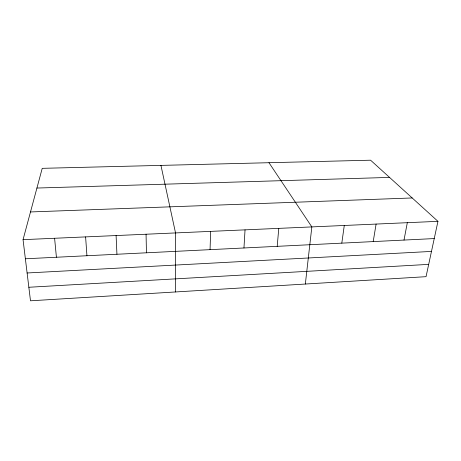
<?xml version="1.0" encoding="UTF-8"?>
<svg xmlns="http://www.w3.org/2000/svg" width="461" height="461" viewBox="0 0 461 461"><rect width="100%" height="100%" fill="white"/><g stroke="black" fill="none" stroke-linecap="round" stroke-linejoin="round"><path stroke-width="0.69" d="M175.341 291.969L175.532 232.932L160.935 165.39M210.055 249.655L210.637 231.382M243.961 247.978L245.039 229.86M277.205 246.335L278.772 228.368M305.343 284.039L311.843 226.91L268.976 162.716M341.808 243.143L344.281 225.475M373.197 241.593L376.101 224.069M404.003 240.072L407.317 222.692M437.95 221.338L426.045 276.675L30.495 300.803L23.05 239.662L42.222 168.334L370.581 160.198L437.95 221.338L23.05 239.662M28.847 287.266L428.69 264.366M27.107 272.981L431.479 251.418M25.378 258.782L434.239 238.573M30.501 211.951L412.192 197.959M36.926 188.048L389.545 177.41M54.6 238.268L56.415 257.25M85.608 236.902L86.933 255.74M116.091 235.554L116.938 254.259M146.062 234.228L146.448 252.801"/></g></svg>
